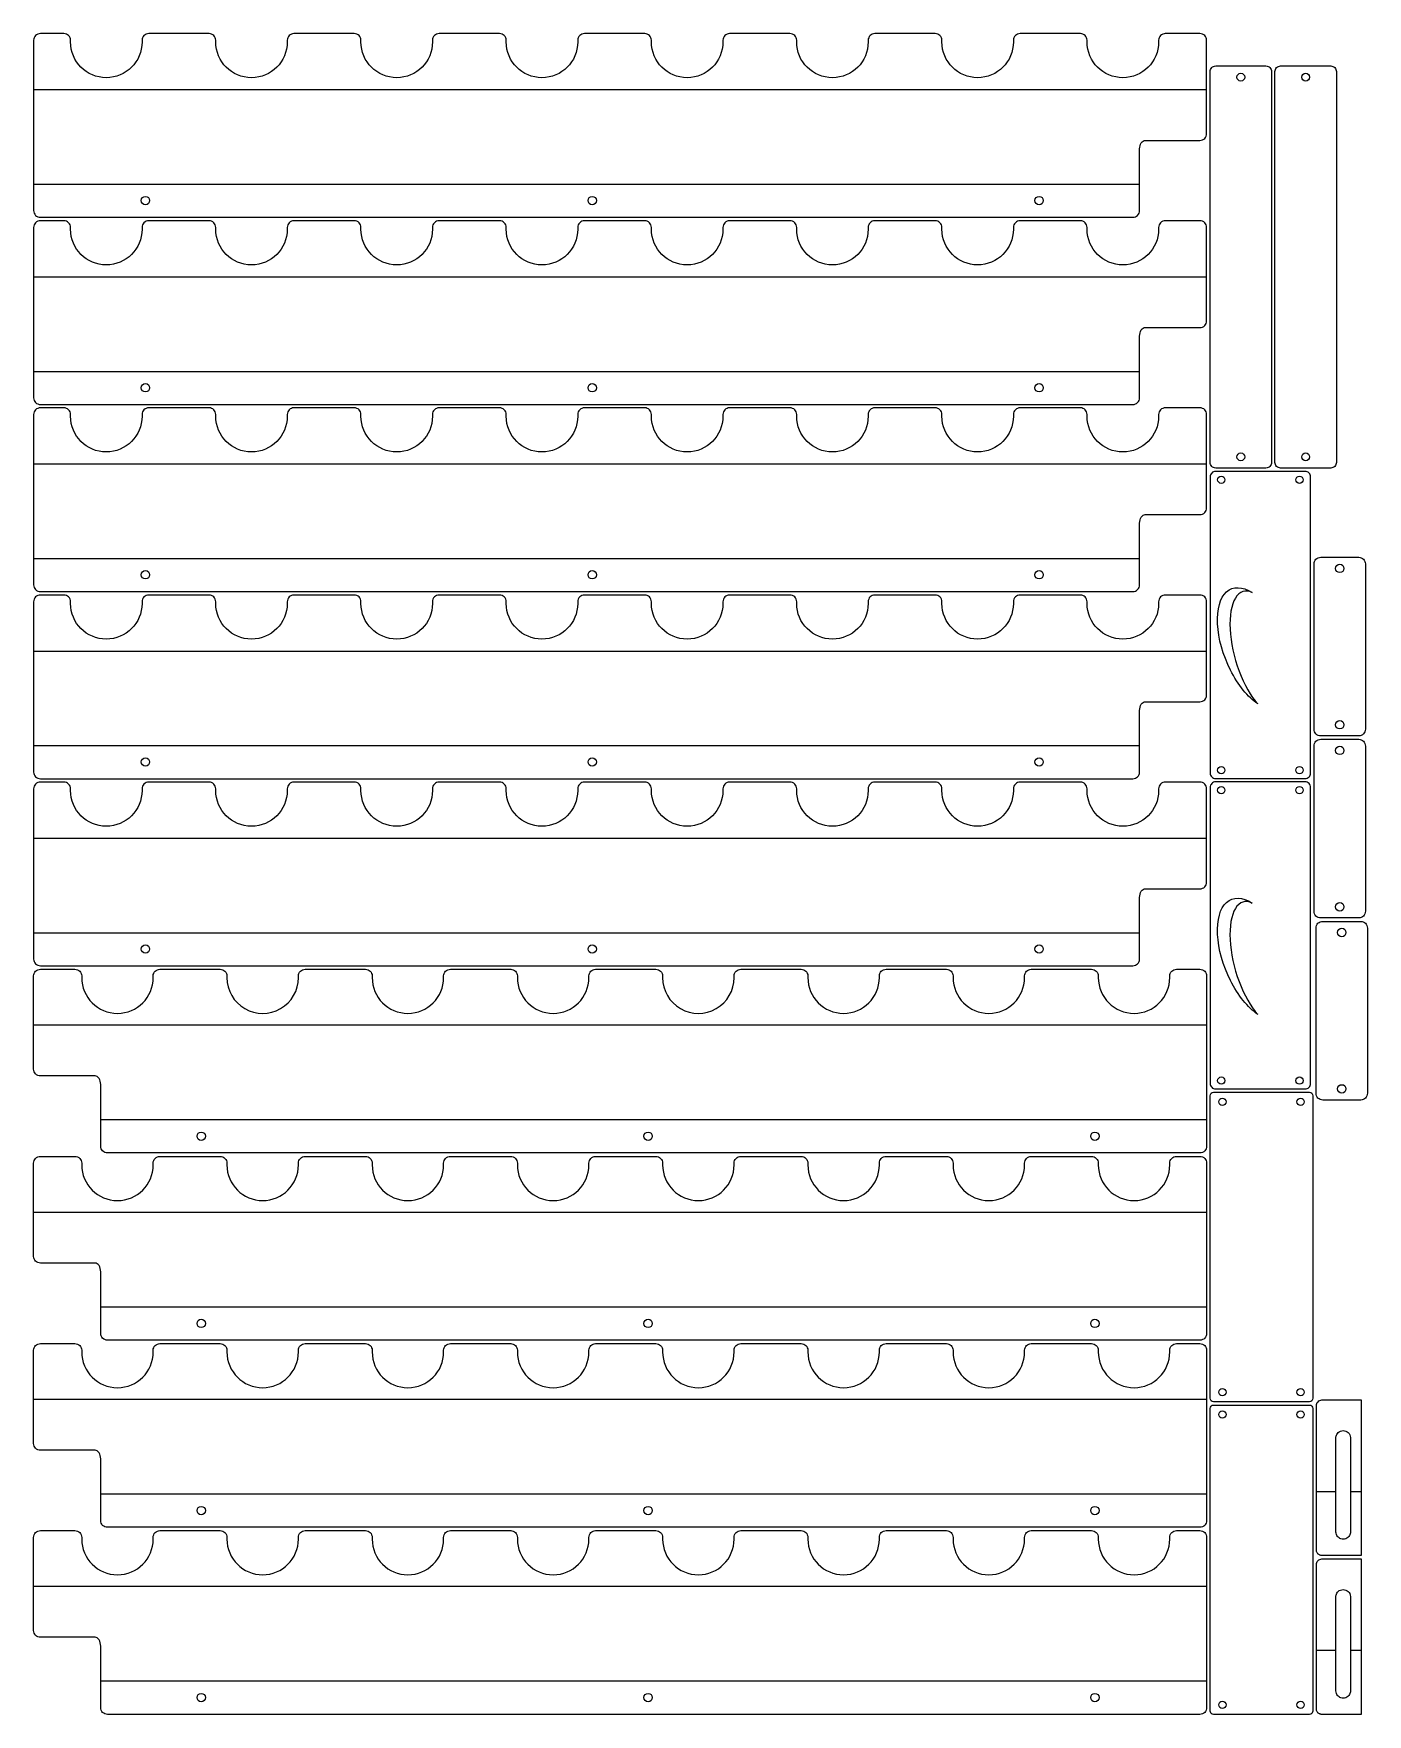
# Model space of a CAD drawing. Extents: x 1318 to 2514, y 2496 to 5223.
# Drawn here: x 1319 to 2512, y 2496 to 4001 of the extents above; entities that cross this region are included whole.
import ezdxf

# ---------------------------------------------------------------- set-up
doc = ezdxf.new("R2010")
doc.units = 0

# ---------------------------------------------------------------- blocks, each defined once
blk = doc.blocks.new('Part365626829', base_point=(-29.2, -525))
at = {"layer": '1'}
blk.add_lwpolyline([(135.3, 519), (135.3, 488, -0.414214), (129.3, 482), (127.8, 482, 1), (127.8, 418), (129.3, 418, -0.414214), (135.3, 412), (135.3, 358, -0.414214), (129.3, 352), (127.8, 352, 1), (127.8, 288), (129.3, 288, -0.414214), (135.3, 282), (135.3, 228, -0.414214), (129.3, 222), (127.8, 222, 1), (127.8, 158), (129.3, 158, -0.414214), (135.3, 152), (135.3, 98, -0.414214), (129.3, 92), (127.8, 92, 1), (127.8, 28), (129.3, 28, -0.414214), (135.3, 22), (135.3, -32, -0.414214), (129.3, -38), (127.8, -38, 1), (127.8, -102), (129.3, -102, -0.414214), (135.3, -108), (135.3, -162, -0.414214), (129.3, -168), (127.8, -168, 1), (127.8, -232), (129.3, -232, -0.414214), (135.3, -238), (135.3, -292, -0.414214), (129.3, -298), (127.8, -298, 1), (127.8, -362), (129.3, -362, -0.414214), (135.3, -368), (135.3, -422, -0.414214), (129.3, -428), (127.8, -428, 1), (127.8, -492), (129.3, -492, -0.414214), (135.3, -498), (135.3, -519, -0.414214), (129.3, -525), (-23.2, -525, -0.414214), (-29.2, -519), (-29.2, 459, -0.414214), (-23.2, 465), (32, 465), (33.5, 465.1), (35, 465.4), (36.3, 465.8), (37.5, 466.5), (38.4, 467.2), (39.2, 468.1), (39.6, 469), (39.8, 470), (39.8, 519, -0.414214), (45.8, 525), (129.3, 525, -0.414214)], format="xyb", close=True, dxfattribs=at)
for centre in [(-14.2, 375), (-14.2, -25), (-14.2, -425)]:
    blk.add_circle(centre, 3.75, dxfattribs=at)
at = {"layer": '2'}
for p, q in [((85.2, -525), (85.2, 525)), ((0.4, -525), (0.4, 465))]:
    blk.add_line(p, q, dxfattribs=at)
blk = doc.blocks.new('Part912331523', base_point=(-29.2, -525))
at = {"layer": '1'}
blk.add_lwpolyline([(135.3, 519), (135.3, 488, -0.414214), (129.3, 482), (127.8, 482, 1), (127.8, 418), (129.3, 418, -0.414214), (135.3, 412), (135.3, 358, -0.414214), (129.3, 352), (127.8, 352, 1), (127.8, 288), (129.3, 288, -0.414214), (135.3, 282), (135.3, 228, -0.414214), (129.3, 222), (127.8, 222, 1), (127.8, 158), (129.3, 158, -0.414214), (135.3, 152), (135.3, 98, -0.414214), (129.3, 92), (127.8, 92, 1), (127.8, 28), (129.3, 28, -0.414214), (135.3, 22), (135.3, -32, -0.414214), (129.3, -38), (127.8, -38, 1), (127.8, -102), (129.3, -102, -0.414214), (135.3, -108), (135.3, -162, -0.414214), (129.3, -168), (127.8, -168, 1), (127.8, -232), (129.3, -232, -0.414214), (135.3, -238), (135.3, -292, -0.414214), (129.3, -298), (127.8, -298, 1), (127.8, -362), (129.3, -362, -0.414214), (135.3, -368), (135.3, -422, -0.414214), (129.3, -428), (127.8, -428, 1), (127.8, -492), (129.3, -492, -0.414214), (135.3, -498), (135.3, -519, -0.414214), (129.3, -525), (-23.2, -525, -0.414214), (-29.2, -519), (-29.2, 459, -0.414214), (-23.2, 465), (32, 465), (33.5, 465.1), (35, 465.4), (36.3, 465.8), (37.5, 466.5), (38.4, 467.2), (39.2, 468.1), (39.6, 469), (39.8, 470), (39.8, 519, -0.414214), (45.8, 525), (129.3, 525, -0.414214)], format="xyb", close=True, dxfattribs=at)
for centre in [(-14.2, 375), (-14.2, -25), (-14.2, -425)]:
    blk.add_circle(centre, 3.75, dxfattribs=at)
at = {"layer": '2'}
for p, q in [((85.2, -525), (85.2, 525)), ((0.4, -525), (0.4, 465))]:
    blk.add_line(p, q, dxfattribs=at)
blk = doc.blocks.new('Part545456108', base_point=(-138.5, -46))
at = {"layer": '1'}
blk.add_lwpolyline([(138.5, 43), (138.5, -43, -0.414214), (135.5, -46), (-135.5, -46, -0.414214), (-138.5, -43), (-138.5, 43, -0.414214), (-135.5, 46), (135.5, 46, -0.414214)], format="xyb", close=True, dxfattribs=at)
for centre in [(-130, 35), (130, 35), (-130, -35), (130, -35)]:
    blk.add_circle(centre, 3.25, dxfattribs=at)
blk = doc.blocks.new('Part739364989', base_point=(0, -25))
at = {"layer": '1'}
for points, knots in [([(40, 109.2), (40, 109.3), (40, 109.3), (40, 109.4), (40, 109.4), (40, 109.4), (40, 109.4), (40, 109.5), (40, 109.5), (40, 109.5), (40, 109.5), (40, 109.6), (40, 109.6), (40, 109.6), (40, 109.8), (40, 109.9), (40, 109.9), (39.9, 110), (39.9, 110.2), (39.9, 110.3), (39.9, 110.3), (39.8, 110.6), (39.7, 110.9), (39.6, 111.2), (39.6, 111.2), (39.6, 111.3), (39.5, 111.4), (39.5, 111.4), (39.5, 111.4), (39.3, 111.8), (39.1, 112.2), (38.8, 112.5), (38.8, 112.5), (38.6, 112.7), (38.5, 112.9), (38.3, 113), (38.3, 113), (38, 113.3), (37.6, 113.5), (37.2, 113.7), (37.2, 113.7), (37.1, 113.8), (37, 113.9), (36.8, 113.9), (36.8, 113.9), (36.6, 114), (36.3, 114.1), (36.1, 114.1), (36.1, 114.1), (36, 114.2), (35.9, 114.2), (35.7, 114.2), (35.7, 114.2), (35.6, 114.2), (35.5, 114.2), (35.4, 114.2), (35.4, 114.2), (35.2, 114.2), (35.1, 114.2), (35, 114.3), (35, 114.3), (23.3, 114.3), (11.7, 114.3), (0, 114.3), (0, 114.3), (0, 67.8), (0, 21.4), (0, -25), (0, -25), (11.7, -25), (23.3, -25), (35, -25), (35, -25), (35.7, -25), (36.3, -24.9), (36.9, -24.6), (36.9, -24.6), (37.5, -24.4), (38.1, -24), (38.5, -23.5), (38.5, -23.5), (39, -23.1), (39.4, -22.5), (39.6, -21.9), (39.6, -21.9), (39.9, -21.3), (40, -20.7), (40, -20), (40, -20), (40, 23.1), (40, 66.2), (40, 109.2)], [0, 0, 0, 0, 0.043478, 0.043478, 0.043478, 0.043478, 0.086957, 0.086957, 0.086957, 0.086957, 0.130435, 0.130435, 0.130435, 0.130435, 0.173913, 0.173913, 0.173913, 0.173913, 0.217391, 0.217391, 0.217391, 0.217391, 0.26087, 0.26087, 0.26087, 0.26087, 0.304348, 0.304348, 0.304348, 0.304348, 0.347826, 0.347826, 0.347826, 0.347826, 0.391304, 0.391304, 0.391304, 0.391304, 0.434783, 0.434783, 0.434783, 0.434783, 0.478261, 0.478261, 0.478261, 0.478261, 0.521739, 0.521739, 0.521739, 0.521739, 0.565217, 0.565217, 0.565217, 0.565217, 0.608696, 0.608696, 0.608696, 0.608696, 0.652174, 0.652174, 0.652174, 0.652174, 0.695652, 0.695652, 0.695652, 0.695652, 0.73913, 0.73913, 0.73913, 0.73913, 0.782609, 0.782609, 0.782609, 0.782609, 0.826087, 0.826087, 0.826087, 0.826087, 0.869565, 0.869565, 0.869565, 0.869565, 0.913043, 0.913043, 0.913043, 0.913043, 0.956522, 0.956522, 0.956522, 0.956522, 1, 1, 1, 1]), ([(22.5, 93.1), (22.5, 93.1), (22.5, 93.2), (22.5, 93.2), (22.5, 93.2), (22.5, 94.7), (21.9, 96.1), (21, 97.3), (21, 97.3), (20.3, 98.2), (19.2, 99), (18.1, 99.4), (18.1, 99.4), (16.6, 99.9), (15, 99.9), (13.6, 99.3), (13.6, 99.3), (12.3, 98.7), (11.1, 97.7), (10.4, 96.4), (10.4, 96.4), (9.8, 95.4), (9.5, 94.2), (9.5, 93.1), (9.5, 93.1), (9.5, 65), (9.5, 36.9), (9.5, 8.9), (9.5, 8.9), (9.5, 8.8), (9.5, 8.8), (9.5, 8.7), (9.5, 8.7), (9.5, 7.8), (9.7, 6.9), (10.1, 6.1), (10.1, 6.1), (10.8, 4.7), (12, 3.5), (13.5, 2.9), (13.5, 2.9), (15.1, 2.3), (16.9, 2.3), (18.5, 2.9), (18.5, 2.9), (19.9, 3.5), (21, 4.5), (21.7, 5.8), (21.7, 5.8), (22.2, 6.8), (22.5, 7.8), (22.5, 8.9), (22.5, 8.9), (22.5, 36.9), (22.5, 65), (22.5, 93.1)], [0, 0, 0, 0, 0.071429, 0.071429, 0.071429, 0.071429, 0.142857, 0.142857, 0.142857, 0.142857, 0.214286, 0.214286, 0.214286, 0.214286, 0.285714, 0.285714, 0.285714, 0.285714, 0.357143, 0.357143, 0.357143, 0.357143, 0.428571, 0.428571, 0.428571, 0.428571, 0.5, 0.5, 0.5, 0.5, 0.571429, 0.571429, 0.571429, 0.571429, 0.642857, 0.642857, 0.642857, 0.642857, 0.714286, 0.714286, 0.714286, 0.714286, 0.785714, 0.785714, 0.785714, 0.785714, 0.857143, 0.857143, 0.857143, 0.857143, 0.928571, 0.928571, 0.928571, 0.928571, 1, 1, 1, 1])]:
    blk.add_open_spline(points, degree=3, knots=knots, dxfattribs=at)
at = {"layer": '2'}
for p, q in [((0, 57.1), (9.5, 57.1)), ((22.5, 57.1), (40, 57.1))]:
    blk.add_line(p, q, dxfattribs=at)
blk = doc.blocks.new('Part860934271', base_point=(0, -25))
at = {"layer": '1'}
for points, knots in [([(40, 109.2), (40, 109.3), (40, 109.3), (40, 109.4), (40, 109.4), (40, 109.4), (40, 109.4), (40, 109.5), (40, 109.5), (40, 109.5), (40, 109.5), (40, 109.6), (40, 109.6), (40, 109.6), (40, 109.8), (40, 109.9), (40, 109.9), (39.9, 110), (39.9, 110.2), (39.9, 110.3), (39.9, 110.3), (39.8, 110.6), (39.7, 110.9), (39.6, 111.2), (39.6, 111.2), (39.6, 111.3), (39.5, 111.4), (39.5, 111.4), (39.5, 111.4), (39.3, 111.8), (39.1, 112.2), (38.8, 112.5), (38.8, 112.5), (38.6, 112.7), (38.5, 112.9), (38.3, 113), (38.3, 113), (38, 113.3), (37.6, 113.5), (37.2, 113.7), (37.2, 113.7), (37.1, 113.8), (37, 113.9), (36.8, 113.9), (36.8, 113.9), (36.6, 114), (36.3, 114.1), (36.1, 114.1), (36.1, 114.1), (36, 114.2), (35.9, 114.2), (35.7, 114.2), (35.7, 114.2), (35.6, 114.2), (35.5, 114.2), (35.4, 114.2), (35.4, 114.2), (35.2, 114.2), (35.1, 114.2), (35, 114.3), (35, 114.3), (23.3, 114.3), (11.7, 114.3), (0, 114.3), (0, 114.3), (0, 67.8), (0, 21.4), (0, -25), (0, -25), (11.7, -25), (23.3, -25), (35, -25), (35, -25), (35.7, -25), (36.3, -24.9), (36.9, -24.6), (36.9, -24.6), (37.5, -24.4), (38.1, -24), (38.5, -23.5), (38.5, -23.5), (39, -23.1), (39.4, -22.5), (39.6, -21.9), (39.6, -21.9), (39.9, -21.3), (40, -20.7), (40, -20), (40, -20), (40, 23.1), (40, 66.2), (40, 109.2)], [0, 0, 0, 0, 0.043478, 0.043478, 0.043478, 0.043478, 0.086957, 0.086957, 0.086957, 0.086957, 0.130435, 0.130435, 0.130435, 0.130435, 0.173913, 0.173913, 0.173913, 0.173913, 0.217391, 0.217391, 0.217391, 0.217391, 0.26087, 0.26087, 0.26087, 0.26087, 0.304348, 0.304348, 0.304348, 0.304348, 0.347826, 0.347826, 0.347826, 0.347826, 0.391304, 0.391304, 0.391304, 0.391304, 0.434783, 0.434783, 0.434783, 0.434783, 0.478261, 0.478261, 0.478261, 0.478261, 0.521739, 0.521739, 0.521739, 0.521739, 0.565217, 0.565217, 0.565217, 0.565217, 0.608696, 0.608696, 0.608696, 0.608696, 0.652174, 0.652174, 0.652174, 0.652174, 0.695652, 0.695652, 0.695652, 0.695652, 0.73913, 0.73913, 0.73913, 0.73913, 0.782609, 0.782609, 0.782609, 0.782609, 0.826087, 0.826087, 0.826087, 0.826087, 0.869565, 0.869565, 0.869565, 0.869565, 0.913043, 0.913043, 0.913043, 0.913043, 0.956522, 0.956522, 0.956522, 0.956522, 1, 1, 1, 1]), ([(22.5, 93.1), (22.5, 93.1), (22.5, 93.2), (22.5, 93.2), (22.5, 93.2), (22.5, 94.7), (21.9, 96.1), (21, 97.3), (21, 97.3), (20.3, 98.2), (19.2, 99), (18.1, 99.4), (18.1, 99.4), (16.6, 99.9), (15, 99.9), (13.6, 99.3), (13.6, 99.3), (12.3, 98.7), (11.1, 97.7), (10.4, 96.4), (10.4, 96.4), (9.8, 95.4), (9.5, 94.2), (9.5, 93.1), (9.5, 93.1), (9.5, 65), (9.5, 36.9), (9.5, 8.9), (9.5, 8.9), (9.5, 8.8), (9.5, 8.8), (9.5, 8.7), (9.5, 8.7), (9.5, 7.8), (9.7, 6.9), (10.1, 6.1), (10.1, 6.1), (10.8, 4.7), (12, 3.5), (13.5, 2.9), (13.5, 2.9), (15.1, 2.3), (16.9, 2.3), (18.5, 2.9), (18.5, 2.9), (19.9, 3.5), (21, 4.5), (21.7, 5.8), (21.7, 5.8), (22.2, 6.8), (22.5, 7.8), (22.5, 8.9), (22.5, 8.9), (22.5, 36.9), (22.5, 65), (22.5, 93.1)], [0, 0, 0, 0, 0.071429, 0.071429, 0.071429, 0.071429, 0.142857, 0.142857, 0.142857, 0.142857, 0.214286, 0.214286, 0.214286, 0.214286, 0.285714, 0.285714, 0.285714, 0.285714, 0.357143, 0.357143, 0.357143, 0.357143, 0.428571, 0.428571, 0.428571, 0.428571, 0.5, 0.5, 0.5, 0.5, 0.571429, 0.571429, 0.571429, 0.571429, 0.642857, 0.642857, 0.642857, 0.642857, 0.714286, 0.714286, 0.714286, 0.714286, 0.785714, 0.785714, 0.785714, 0.785714, 0.857143, 0.857143, 0.857143, 0.857143, 0.928571, 0.928571, 0.928571, 0.928571, 1, 1, 1, 1])]:
    blk.add_open_spline(points, degree=3, knots=knots, dxfattribs=at)
at = {"layer": '2'}
for p, q in [((0, 57.1), (9.5, 57.1)), ((22.5, 57.1), (40, 57.1))]:
    blk.add_line(p, q, dxfattribs=at)
blk = doc.blocks.new('Part300478878', base_point=(-138.5, -46))
at = {"layer": '1'}
blk.add_lwpolyline([(138.5, 43), (138.5, -43, -0.414214), (135.5, -46), (-135.5, -46, -0.414214), (-138.5, -43), (-138.5, 43, -0.414214), (-135.5, 46), (135.5, 46, -0.414214)], format="xyb", close=True, dxfattribs=at)
for centre in [(-130, 35), (130, 35), (-130, -35), (130, -35)]:
    blk.add_circle(centre, 3.25, dxfattribs=at)
blk = doc.blocks.new('Part1439919891', base_point=(-29.2, -525))
at = {"layer": '1'}
blk.add_lwpolyline([(135.3, 519), (135.3, 488, -0.414214), (129.3, 482), (127.8, 482, 1), (127.8, 418), (129.3, 418, -0.414214), (135.3, 412), (135.3, 358, -0.414214), (129.3, 352), (127.8, 352, 1), (127.8, 288), (129.3, 288, -0.414214), (135.3, 282), (135.3, 228, -0.414214), (129.3, 222), (127.8, 222, 1), (127.8, 158), (129.3, 158, -0.414214), (135.3, 152), (135.3, 98, -0.414214), (129.3, 92), (127.8, 92, 1), (127.8, 28), (129.3, 28, -0.414214), (135.3, 22), (135.3, -32, -0.414214), (129.3, -38), (127.8, -38, 1), (127.8, -102), (129.3, -102, -0.414214), (135.3, -108), (135.3, -162, -0.414214), (129.3, -168), (127.8, -168, 1), (127.8, -232), (129.3, -232, -0.414214), (135.3, -238), (135.3, -292, -0.414214), (129.3, -298), (127.8, -298, 1), (127.8, -362), (129.3, -362, -0.414214), (135.3, -368), (135.3, -422, -0.414214), (129.3, -428), (127.8, -428, 1), (127.8, -492), (129.3, -492, -0.414214), (135.3, -498), (135.3, -519, -0.414214), (129.3, -525), (-23.2, -525, -0.414214), (-29.2, -519), (-29.2, 459, -0.414214), (-23.2, 465), (32, 465), (33.5, 465.1), (35, 465.4), (36.3, 465.8), (37.5, 466.5), (38.4, 467.2), (39.2, 468.1), (39.6, 469), (39.8, 470), (39.8, 519, -0.414214), (45.8, 525), (129.3, 525, -0.414214)], format="xyb", close=True, dxfattribs=at)
for centre in [(-14.2, 375), (-14.2, -25), (-14.2, -425)]:
    blk.add_circle(centre, 3.75, dxfattribs=at)
at = {"layer": '2'}
for p, q in [((85.2, -525), (85.2, 525)), ((0.4, -525), (0.4, 465))]:
    blk.add_line(p, q, dxfattribs=at)
blk = doc.blocks.new('Part1326169446', base_point=(-29.2, -525))
at = {"layer": '1'}
blk.add_lwpolyline([(135.3, 519), (135.3, 488, -0.414214), (129.3, 482), (127.8, 482, 1), (127.8, 418), (129.3, 418, -0.414214), (135.3, 412), (135.3, 358, -0.414214), (129.3, 352), (127.8, 352, 1), (127.8, 288), (129.3, 288, -0.414214), (135.3, 282), (135.3, 228, -0.414214), (129.3, 222), (127.8, 222, 1), (127.8, 158), (129.3, 158, -0.414214), (135.3, 152), (135.3, 98, -0.414214), (129.3, 92), (127.8, 92, 1), (127.8, 28), (129.3, 28, -0.414214), (135.3, 22), (135.3, -32, -0.414214), (129.3, -38), (127.8, -38, 1), (127.8, -102), (129.3, -102, -0.414214), (135.3, -108), (135.3, -162, -0.414214), (129.3, -168), (127.8, -168, 1), (127.8, -232), (129.3, -232, -0.414214), (135.3, -238), (135.3, -292, -0.414214), (129.3, -298), (127.8, -298, 1), (127.8, -362), (129.3, -362, -0.414214), (135.3, -368), (135.3, -422, -0.414214), (129.3, -428), (127.8, -428, 1), (127.8, -492), (129.3, -492, -0.414214), (135.3, -498), (135.3, -519, -0.414214), (129.3, -525), (-23.2, -525, -0.414214), (-29.2, -519), (-29.2, 459, -0.414214), (-23.2, 465), (32, 465), (33.5, 465.1), (35, 465.4), (36.3, 465.8), (37.5, 466.5), (38.4, 467.2), (39.2, 468.1), (39.6, 469), (39.8, 470), (39.8, 519, -0.414214), (45.8, 525), (129.3, 525, -0.414214)], format="xyb", close=True, dxfattribs=at)
for centre in [(-14.2, 375), (-14.2, -25), (-14.2, -425)]:
    blk.add_circle(centre, 3.75, dxfattribs=at)
at = {"layer": '2'}
for p, q in [((85.2, -525), (85.2, 525)), ((0.4, -525), (0.4, 465))]:
    blk.add_line(p, q, dxfattribs=at)
blk = doc.blocks.new('Part1008455427', base_point=(-29.2, -525))
at = {"layer": '1'}
blk.add_lwpolyline([(-29.2, 519), (-29.2, 488, 0.414214), (-23.2, 482), (-21.7, 482, -1), (-21.7, 418), (-23.2, 418, 0.414214), (-29.2, 412), (-29.2, 358, 0.414214), (-23.2, 352), (-21.7, 352, -1), (-21.7, 288), (-23.2, 288, 0.414214), (-29.2, 282), (-29.2, 228, 0.414214), (-23.2, 222), (-21.7, 222, -1), (-21.7, 158), (-23.2, 158, 0.414214), (-29.2, 152), (-29.2, 98, 0.414214), (-23.2, 92), (-21.7, 92, -1), (-21.7, 28), (-23.2, 28, 0.414214), (-29.2, 22), (-29.2, -32, 0.414214), (-23.2, -38), (-21.7, -38, -1), (-21.7, -102), (-23.2, -102, 0.414214), (-29.2, -108), (-29.2, -162, 0.414214), (-23.2, -168), (-21.7, -168, -1), (-21.7, -232), (-23.2, -232, 0.414214), (-29.2, -238), (-29.2, -292, 0.414214), (-23.2, -298), (-21.7, -298, -1), (-21.7, -362), (-23.2, -362, 0.414214), (-29.2, -368), (-29.2, -422, 0.414214), (-23.2, -428), (-21.7, -428, -1), (-21.7, -492), (-23.2, -492, 0.414214), (-29.2, -498), (-29.2, -519, 0.414214), (-23.2, -525), (129.3, -525, 0.414214), (135.3, -519), (135.3, 459, 0.414214), (129.3, 465), (74.1, 465), (72.6, 465.1), (71.2, 465.4), (69.8, 465.8), (68.6, 466.5), (67.7, 467.2), (67, 468.1), (66.5, 469), (66.4, 470), (66.4, 519, 0.414214), (60.4, 525), (-23.2, 525, 0.414214)], format="xyb", close=True, dxfattribs=at)
for centre in [(120.3, 375), (120.3, -25), (120.3, -425)]:
    blk.add_circle(centre, 3.75, dxfattribs=at)
at = {"layer": '2'}
for p, q in [((21, -525), (21, 525)), ((105.7, -525), (105.7, 465))]:
    blk.add_line(p, q, dxfattribs=at)
blk = doc.blocks.new('Part173726404', base_point=(-80, -23))
at = {"layer": '1'}
blk.add_lwpolyline([(80, 17), (80, -17, -0.414214), (74, -23), (-74, -23, -0.414214), (-80, -17), (-80, 17, -0.414214), (-74, 23), (74, 23, -0.414214)], format="xyb", close=True, dxfattribs=at)
for centre in [(-70, 0), (70, 0)]:
    blk.add_circle(centre, 3.75, dxfattribs=at)
blk = doc.blocks.new('Part281923315', base_point=(-80, -23))
at = {"layer": '1'}
blk.add_lwpolyline([(80, 17), (80, -17, -0.414214), (74, -23), (-74, -23, -0.414214), (-80, -17), (-80, 17, -0.414214), (-74, 23), (74, 23, -0.414214)], format="xyb", close=True, dxfattribs=at)
for centre in [(-70, 0), (70, 0)]:
    blk.add_circle(centre, 3.75, dxfattribs=at)
blk = doc.blocks.new('Part112695254', base_point=(-80, -23))
at = {"layer": '1'}
blk.add_lwpolyline([(80, 17), (80, -17, -0.414214), (74, -23), (-74, -23, -0.414214), (-80, -17), (-80, 17, -0.414214), (-74, 23), (74, 23, -0.414214)], format="xyb", close=True, dxfattribs=at)
for centre in [(-70, 0), (70, 0)]:
    blk.add_circle(centre, 3.75, dxfattribs=at)
blk = doc.blocks.new('Part392485137', base_point=(-29.2, -525))
at = {"layer": '1'}
blk.add_lwpolyline([(-29.2, 519), (-29.2, 488, 0.414214), (-23.2, 482), (-21.7, 482, -1), (-21.7, 418), (-23.2, 418, 0.414214), (-29.2, 412), (-29.2, 358, 0.414214), (-23.2, 352), (-21.7, 352, -1), (-21.7, 288), (-23.2, 288, 0.414214), (-29.2, 282), (-29.2, 228, 0.414214), (-23.2, 222), (-21.7, 222, -1), (-21.7, 158), (-23.2, 158, 0.414214), (-29.2, 152), (-29.2, 98, 0.414214), (-23.2, 92), (-21.7, 92, -1), (-21.7, 28), (-23.2, 28, 0.414214), (-29.2, 22), (-29.2, -32, 0.414214), (-23.2, -38), (-21.7, -38, -1), (-21.7, -102), (-23.2, -102, 0.414214), (-29.2, -108), (-29.2, -162, 0.414214), (-23.2, -168), (-21.7, -168, -1), (-21.7, -232), (-23.2, -232, 0.414214), (-29.2, -238), (-29.2, -292, 0.414214), (-23.2, -298), (-21.7, -298, -1), (-21.7, -362), (-23.2, -362, 0.414214), (-29.2, -368), (-29.2, -422, 0.414214), (-23.2, -428), (-21.7, -428, -1), (-21.7, -492), (-23.2, -492, 0.414214), (-29.2, -498), (-29.2, -519, 0.414214), (-23.2, -525), (129.3, -525, 0.414214), (135.3, -519), (135.3, 459, 0.414214), (129.3, 465), (74.1, 465), (72.6, 465.1), (71.2, 465.4), (69.8, 465.8), (68.6, 466.5), (67.7, 467.2), (67, 468.1), (66.5, 469), (66.4, 470), (66.4, 519, 0.414214), (60.4, 525), (-23.2, 525, 0.414214)], format="xyb", close=True, dxfattribs=at)
for centre in [(120.3, 375), (120.3, -25), (120.3, -425)]:
    blk.add_circle(centre, 3.75, dxfattribs=at)
at = {"layer": '2'}
for p, q in [((21, -525), (21, 525)), ((105.7, -525), (105.7, 465))]:
    blk.add_line(p, q, dxfattribs=at)
blk = doc.blocks.new('Part1299547481', base_point=(-29.2, -525))
at = {"layer": '1'}
blk.add_lwpolyline([(-29.2, 519), (-29.2, 488, 0.414214), (-23.2, 482), (-21.7, 482, -1), (-21.7, 418), (-23.2, 418, 0.414214), (-29.2, 412), (-29.2, 358, 0.414214), (-23.2, 352), (-21.7, 352, -1), (-21.7, 288), (-23.2, 288, 0.414214), (-29.2, 282), (-29.2, 228, 0.414214), (-23.2, 222), (-21.7, 222, -1), (-21.7, 158), (-23.2, 158, 0.414214), (-29.2, 152), (-29.2, 98, 0.414214), (-23.2, 92), (-21.7, 92, -1), (-21.7, 28), (-23.2, 28, 0.414214), (-29.2, 22), (-29.2, -32, 0.414214), (-23.2, -38), (-21.7, -38, -1), (-21.7, -102), (-23.2, -102, 0.414214), (-29.2, -108), (-29.2, -162, 0.414214), (-23.2, -168), (-21.7, -168, -1), (-21.7, -232), (-23.2, -232, 0.414214), (-29.2, -238), (-29.2, -292, 0.414214), (-23.2, -298), (-21.7, -298, -1), (-21.7, -362), (-23.2, -362, 0.414214), (-29.2, -368), (-29.2, -422, 0.414214), (-23.2, -428), (-21.7, -428, -1), (-21.7, -492), (-23.2, -492, 0.414214), (-29.2, -498), (-29.2, -519, 0.414214), (-23.2, -525), (129.3, -525, 0.414214), (135.3, -519), (135.3, 459, 0.414214), (129.3, 465), (74.1, 465), (72.6, 465.1), (71.2, 465.4), (69.8, 465.8), (68.6, 466.5), (67.7, 467.2), (67, 468.1), (66.5, 469), (66.4, 470), (66.4, 519, 0.414214), (60.4, 525), (-23.2, 525, 0.414214)], format="xyb", close=True, dxfattribs=at)
for centre in [(120.3, 375), (120.3, -25), (120.3, -425)]:
    blk.add_circle(centre, 3.75, dxfattribs=at)
at = {"layer": '2'}
for p, q in [((21, -525), (21, 525)), ((105.7, -525), (105.7, 465))]:
    blk.add_line(p, q, dxfattribs=at)
blk = doc.blocks.new('Part178103474', base_point=(-180, -27.5))
at = {"layer": '1'}
blk.add_lwpolyline([(180, 22.5), (180, -22.5, -0.414214), (175, -27.5), (-175, -27.5, -0.414214), (-180, -22.5), (-180, 22.5, -0.414214), (-175, 27.5), (175, 27.5, -0.414214)], format="xyb", close=True, dxfattribs=at)
for centre in [(-170, 0), (170, 0)]:
    blk.add_circle(centre, 3.5, dxfattribs=at)
blk = doc.blocks.new('Part932462972', base_point=(-180, -27.5))
at = {"layer": '1'}
blk.add_lwpolyline([(180, 22.5), (180, -22.5, -0.414214), (175, -27.5), (-175, -27.5, -0.414214), (-180, -22.5), (-180, 22.5, -0.414214), (-175, 27.5), (175, 27.5, -0.414214)], format="xyb", close=True, dxfattribs=at)
for centre in [(-170, 0), (170, 0)]:
    blk.add_circle(centre, 3.5, dxfattribs=at)
blk = doc.blocks.new('Part451036356', base_point=(-29.2, -525))
at = {"layer": '1'}
blk.add_lwpolyline([(-29.2, 519), (-29.2, 488, 0.414214), (-23.2, 482), (-21.7, 482, -1), (-21.7, 418), (-23.2, 418, 0.414214), (-29.2, 412), (-29.2, 358, 0.414214), (-23.2, 352), (-21.7, 352, -1), (-21.7, 288), (-23.2, 288, 0.414214), (-29.2, 282), (-29.2, 228, 0.414214), (-23.2, 222), (-21.7, 222, -1), (-21.7, 158), (-23.2, 158, 0.414214), (-29.2, 152), (-29.2, 98, 0.414214), (-23.2, 92), (-21.7, 92, -1), (-21.7, 28), (-23.2, 28, 0.414214), (-29.2, 22), (-29.2, -32, 0.414214), (-23.2, -38), (-21.7, -38, -1), (-21.7, -102), (-23.2, -102, 0.414214), (-29.2, -108), (-29.2, -162, 0.414214), (-23.2, -168), (-21.7, -168, -1), (-21.7, -232), (-23.2, -232, 0.414214), (-29.2, -238), (-29.2, -292, 0.414214), (-23.2, -298), (-21.7, -298, -1), (-21.7, -362), (-23.2, -362, 0.414214), (-29.2, -368), (-29.2, -422, 0.414214), (-23.2, -428), (-21.7, -428, -1), (-21.7, -492), (-23.2, -492, 0.414214), (-29.2, -498), (-29.2, -519, 0.414214), (-23.2, -525), (129.3, -525, 0.414214), (135.3, -519), (135.3, 459, 0.414214), (129.3, 465), (74.1, 465), (72.6, 465.1), (71.2, 465.4), (69.8, 465.8), (68.6, 466.5), (67.7, 467.2), (67, 468.1), (66.5, 469), (66.4, 470), (66.4, 519, 0.414214), (60.4, 525), (-23.2, 525, 0.414214)], format="xyb", close=True, dxfattribs=at)
for centre in [(120.3, 375), (120.3, -25), (120.3, -425)]:
    blk.add_circle(centre, 3.75, dxfattribs=at)
at = {"layer": '2'}
for p, q in [((21, -525), (21, 525)), ((105.7, -525), (105.7, 465))]:
    blk.add_line(p, q, dxfattribs=at)
blk = doc.blocks.new('Part584665', base_point=(-29.2, -525))
at = {"layer": '1'}
blk.add_lwpolyline([(-29.2, 519), (-29.2, 488, 0.414214), (-23.2, 482), (-21.7, 482, -1), (-21.7, 418), (-23.2, 418, 0.414214), (-29.2, 412), (-29.2, 358, 0.414214), (-23.2, 352), (-21.7, 352, -1), (-21.7, 288), (-23.2, 288, 0.414214), (-29.2, 282), (-29.2, 228, 0.414214), (-23.2, 222), (-21.7, 222, -1), (-21.7, 158), (-23.2, 158, 0.414214), (-29.2, 152), (-29.2, 98, 0.414214), (-23.2, 92), (-21.7, 92, -1), (-21.7, 28), (-23.2, 28, 0.414214), (-29.2, 22), (-29.2, -32, 0.414214), (-23.2, -38), (-21.7, -38, -1), (-21.7, -102), (-23.2, -102, 0.414214), (-29.2, -108), (-29.2, -162, 0.414214), (-23.2, -168), (-21.7, -168, -1), (-21.7, -232), (-23.2, -232, 0.414214), (-29.2, -238), (-29.2, -292, 0.414214), (-23.2, -298), (-21.7, -298, -1), (-21.7, -362), (-23.2, -362, 0.414214), (-29.2, -368), (-29.2, -422, 0.414214), (-23.2, -428), (-21.7, -428, -1), (-21.7, -492), (-23.2, -492, 0.414214), (-29.2, -498), (-29.2, -519, 0.414214), (-23.2, -525), (129.3, -525, 0.414214), (135.3, -519), (135.3, 459, 0.414214), (129.3, 465), (74.1, 465), (72.6, 465.1), (71.2, 465.4), (69.8, 465.8), (68.6, 466.5), (67.7, 467.2), (67, 468.1), (66.5, 469), (66.4, 470), (66.4, 519, 0.414214), (60.4, 525), (-23.2, 525, 0.414214)], format="xyb", close=True, dxfattribs=at)
for centre in [(120.3, 375), (120.3, -25), (120.3, -425)]:
    blk.add_circle(centre, 3.75, dxfattribs=at)
at = {"layer": '2'}
for p, q in [((21, -525), (21, 525)), ((105.7, -525), (105.7, 465))]:
    blk.add_line(p, q, dxfattribs=at)

msp = doc.modelspace()

# ---------------------------------------------------------------- linework, layer by layer
at = {"layer": '1'}
for points in [[(2376.7, 3608.7, 0.414214), (2371.7, 3603.7), (2371.7, 3338.7, 0.414214), (2376.7, 3333.7), (2456.7, 3333.7, 0.414214), (2461.7, 3338.7), (2461.7, 3603.7, 0.414214), (2456.7, 3608.7)], [(2376.7, 3330.7, 0.414214), (2371.7, 3325.7), (2371.7, 3060.7, 0.414214), (2376.7, 3055.7), (2456.7, 3055.7, 0.414214), (2461.7, 3060.7), (2461.7, 3325.7, 0.414214), (2456.7, 3330.7)]]:
    msp.add_lwpolyline(points, format="xyb", close=True, dxfattribs=at)
for centre in [(2381.7, 3601.2), (2451.7, 3601.2), (2381.7, 3341.2), (2451.7, 3341.2), (2381.7, 3323.2), (2451.7, 3323.2), (2381.7, 3063.2), (2451.7, 3063.2)]:
    msp.add_circle(centre, 3.25, dxfattribs=at)
for points in [[(2409.4, 3500.2), (2400.5, 3505.8), (2392.2, 3506), (2386.4, 3500.8), (2386.4, 3500.8), (2380.6, 3495.5), (2377.7, 3485.2), (2378.4, 3472.1), (2378.4, 3472.1), (2379, 3459), (2383.2, 3444.2), (2389.9, 3430.8), (2389.9, 3430.8), (2396.6, 3417.4), (2405.4, 3406.5), (2414.4, 3400.5), (2414.4, 3400.5), (2408.1, 3407.3), (2402.1, 3417.7), (2397.6, 3429.9), (2397.6, 3429.9), (2393.1, 3442.2), (2390.2, 3455.5), (2389.6, 3467.4), (2389.6, 3467.4), (2389, 3479.4), (2390.7, 3489.2), (2394.3, 3495.3), (2394.3, 3495.3), (2397.9, 3501.3), (2403.3, 3503), (2409.4, 3500.2)], [(2409.4, 3222.2), (2400.5, 3227.8), (2392.2, 3228), (2386.4, 3222.8), (2386.4, 3222.8), (2380.6, 3217.5), (2377.7, 3207.2), (2378.4, 3194.1), (2378.4, 3194.1), (2379, 3181), (2383.2, 3166.2), (2389.9, 3152.8), (2389.9, 3152.8), (2396.6, 3139.4), (2405.4, 3128.5), (2414.4, 3122.5), (2414.4, 3122.5), (2408.1, 3129.3), (2402.1, 3139.7), (2397.6, 3151.9), (2397.6, 3151.9), (2393.1, 3164.2), (2390.2, 3177.5), (2389.6, 3189.4), (2389.6, 3189.4), (2389, 3201.4), (2390.7, 3211.2), (2394.3, 3217.3), (2394.3, 3217.3), (2397.9, 3223.3), (2403.3, 3225), (2409.4, 3222.2)]]:
    msp.add_open_spline(points, degree=3, knots=[0, 0, 0, 0, 0.125, 0.125, 0.125, 0.125, 0.25, 0.25, 0.25, 0.25, 0.375, 0.375, 0.375, 0.375, 0.5, 0.5, 0.5, 0.5, 0.625, 0.625, 0.625, 0.625, 0.75, 0.75, 0.75, 0.75, 0.875, 0.875, 0.875, 0.875, 1, 1, 1, 1], dxfattribs=at)

# ---------------------------------------------------------------- block references
for name, p, rotation in [('Part584665', (1318.6, 4000.7), 269.999999977959), ('Part178103474', (2371.7, 3971.7), 269.999999977959), ('Part932462972', (2429.7, 3971.7), 269.999999977959), ('Part451036356', (1318.6, 3833.1), 269.999999977959), ('Part1299547481', (1318.6, 3665.6), 269.999999977959), ('Part112695254', (2464.7, 3531.8), 269.999999977959), ('Part392485137', (1318.6, 3498), 269.999999977959), ('Part173726404', (2464.7, 3368.8), 269.999999977959), ('Part1008455427', (1318.6, 3330.5), 269.999999977959), ('Part281923315', (2466.5, 3205.8), 269.999999977959), ('Part1326169446', (2368.6, 2998.4), 90.0000001836389), ('Part300478878', (2463.7, 2775.7), 90.0000001836389), ('Part1439919891', (2368.6, 2830.8), 90.0000001836389), ('Part912331523', (2368.6, 2663.2), 90.0000001836389), ('Part545456108', (2463.7, 2495.7), 90.0000001836389), ('Part365626829', (2368.6, 2495.7), 90.0000001836389)]:
    msp.add_blockref(name, p, dxfattribs=dict(at, rotation=rotation))
at = {"layer": '2', "rotation": 180}
for name, p in [('Part739364989', (2506.8, 2777.2)), ('Part860934271', (2506.8, 2634.9))]:
    msp.add_blockref(name, p, dxfattribs=at)

doc.saveas('drawing.dxf')
